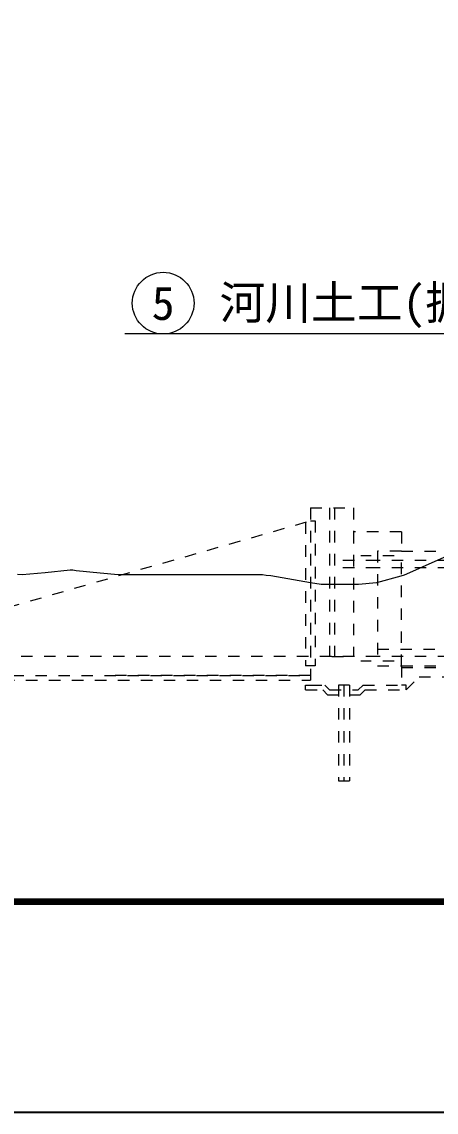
# Model space of a CAD drawing. Header units: millimetres. Extents: x -2078669 to -1085629, y -5987148 to 310365.
# Drawn here: x -1705072 to -1683442, y -1199452 to -1142512 of the extents above; entities that cross this region are included whole.
import ezdxf
from ezdxf.enums import TextEntityAlignment as Align

# ---------------------------------------------------------------- set-up
doc = ezdxf.new("R2010")
doc.units = ezdxf.units.MM
doc.header["$LTSCALE"] = 500
doc.linetypes.add('SXF_跳び破線', pattern=[12, 6, -6])
doc.layers.get('Defpoints').update_dxf_attribs({"color": 153})
for name, color, linetype, lineweight in [('D-BGD', 7, 'Continuous', 13), ('D-BYP-STR1', 2, 'Continuous', 13), ('D-BYP-STRC', 1, 'Continuous', 13), ('D-TTL', 2, 'Continuous', 140)]:
    doc.layers.add(name, color=color, linetype=linetype, lineweight=lineweight)
doc.styles.add('MS ゴシック', font='MS Gothic.ttf')

msp = doc.modelspace()

# ---------------------------------------------------------------- linework, layer by layer
at = {"layer": 'D-BGD', "linetype": 'Continuous', "lineweight": 13, "elevation": 708000}
msp.add_lwpolyline([(-1682478.3, -1170234.9), (-1683674.1, -1170768.8), (-1684986.8, -1171354.9), (-1685115.9, -1171412.5), (-1685290.3, -1171460.1), (-1686557.6, -1171806.2), (-1687495.3, -1171899.6), (-1687999.4, -1171899.6), (-1688680.6, -1171899.6), (-1689441.1, -1171899.6), (-1690003.9, -1171802.1), (-1690882.9, -1171649.6), (-1692070.9, -1171443.6), (-1692324.6, -1171418.3), (-1692512.4, -1171399.6), (-1693308.7, -1171399.6), (-1693766.4, -1171399.6), (-1694224.2, -1171399.6), (-1695020.9, -1171399.6), (-1695208.1, -1171399.6), (-1695461.2, -1171399.6), (-1696649.9, -1171399.6), (-1697529.4, -1171399.6), (-1698091.6, -1171399.6), (-1698851.6, -1171399.6), (-1699533.4, -1171399.6), (-1700037.9, -1171399.6), (-1700975.1, -1171306.2), (-1702241.9, -1171180), (-1702416.9, -1171149.6), (-1702546.4, -1171149.6), (-1703858.6, -1171280.4), (-1705054.9, -1171399.6), (-1705300.4, -1171375.2)], dxfattribs=at)
at = {"layer": 'D-BYP-STR1', "linetype": 'SXF_跳び破線', "ltscale": 0.2}
for p, q in [((-1690008.4, -1167899.6, 708000), (-1687758.4, -1167899.6, 708000)), ((-1690008.4, -1167899.6, 708000), (-1690008.4, -1177149.6, 708000)), ((-1689008.4, -1167899.6, 708000), (-1689008.4, -1175649.6, 708000)), ((-1688758.4, -1167899.6, 708000), (-1688758.4, -1175649.6, 708000)), ((-1687758.4, -1167899.6, 708000), (-1687758.4, -1169149.6, 708000)), ((-1710394.7, -1174399.6, 708000), (-1690008.4, -1168575, 708000)), ((-1690258.4, -1168646.4, 708000), (-1690258.4, -1176149.6, 708000)), ((-1690008.4, -1168575, 708000), (-1689758.4, -1168575, 708000)), ((-1689758.4, -1168575, 708000), (-1689758.4, -1176149.6, 708000)), ((-1687758.4, -1169149.6, 708000), (-1687758.4, -1175649.6, 708000)), ((-1685258.4, -1169149.6, 708000), (-1687758.4, -1169149.6, 708000)), ((-1685258.4, -1169149.6, 708000), (-1685258.4, -1170149.6, 708000)), ((-1686508.4, -1170649.6, 708000), (-1688758.4, -1170649.6, 708000)), ((-1685633.4, -1170399.6, 708000), (-1687383.4, -1170399.6, 708000)), ((-1628759.2, -1170649.6, 708000), (-1686508.4, -1170649.6, 708000)), ((-1685258.4, -1176149.6, 708000), (-1685258.4, -1170149.6, 708000)), ((-1685258.4, -1170149.6, 708000), (-1630009.2, -1170149.6, 708000)), ((-1686508.4, -1171024.6, 708000), (-1688758.4, -1171024.6, 708000)), ((-1628759.2, -1171024.6, 708000), (-1686508.4, -1171024.6, 708000)), ((-1686508.4, -1175649.6, 708000), (-1719258.4, -1175649.6, 708000)), ((-1688883.4, -1175649.6, 708000), (-1688133.4, -1175649.6, 708000)), ((-1686508.4, -1175274.6, 708000), (-1628759.2, -1175274.6, 708000)), ((-1628759.2, -1175649.6, 708000), (-1686508.4, -1175649.6, 708000)), ((-1689758.4, -1176149.6, -101650), (-1690258.4, -1176149.6, -101650)), ((-1685633.4, -1175899.6, 708000), (-1687383.4, -1175899.6, 708000)), ((-1685258.4, -1176149.6, 708000), (-1685258.4, -1177149.6, 708000)), ((-1685258.4, -1176149.6, 708000), (-1630009.2, -1176149.6, 708000)), ((-1685258.4, -1176224.6, 708000), (-1630009.2, -1176224.6, 708000)), ((-1718758.4, -1176649.6, 708000), (-1690008.4, -1176649.6, 708000)), ((-1713258.4, -1176899.6, 708000), (-1690008.4, -1176899.6, 708000)), ((-1690008.4, -1176649.6, 708000), (-1700201.3, -1176649.6, 708000)), ((-1685008.4, -1177399.6, 708000), (-1684333.4, -1176724.6, 708000)), ((-1684333.4, -1176724.6, 708000), (-1642009.4, -1176724.6, 708000)), ((-1689008.4, -1177399.6, 708000), (-1687508.4, -1177399.6, 708000)), ((-1687970.9, -1177149.6, 708000), (-1688545.9, -1177149.6, 708000)), ((-1688545.9, -1177149.6, 708000), (-1688545.9, -1182149.6, 708000)), ((-1688258.4, -1177149.6, 708000), (-1688258.4, -1182149.6, 708000)), ((-1687970.9, -1177149.6, 708000), (-1687970.9, -1182149.6, 708000)), ((-1688545.9, -1182149.6, 708000), (-1687970.9, -1182149.6, 708000))]:
    msp.add_line(p, q, dxfattribs=at)
at = {"layer": 'D-BYP-STR1', "linetype": 'SXF_跳び破線', "ltscale": 0.2, "elevation": 708000}
for points in [[(-1685258.4, -1170149.6), (-1686508.4, -1170149.6), (-1686508.4, -1176149.6), (-1685258.4, -1176149.6)], [(-1685258.4, -1170149.6), (-1686508.4, -1170149.6), (-1686508.4, -1176149.6), (-1685258.4, -1176149.6)], [(-1690258.4, -1177399.6), (-1690258.4, -1177149.6), (-1690008.4, -1177149.6)], [(-1690258.4, -1177399.6), (-1689362, -1177399.6), (-1689112, -1177649.6), (-1687404.9, -1177649.6), (-1687154.9, -1177399.6), (-1685008.4, -1177399.6)], [(-1690008.4, -1177149.6), (-1689258.4, -1177149.6), (-1689008.4, -1177399.6), (-1687508.4, -1177399.6), (-1687258.4, -1177149.6), (-1685258.4, -1177149.6)], [(-1685008.4, -1177399.6), (-1685008.4, -1177149.6), (-1685258.4, -1177149.6)]]:
    msp.add_lwpolyline(points, dxfattribs=at)
at = {"layer": 'D-BYP-STRC'}
msp.add_line((-1678688.5, -1158814.1, 362500), (-1699688.5, -1158814.1, 362500), dxfattribs=at)
msp.add_circle((-1697693.2, -1157204.1, 362500), 1610, dxfattribs=at)
at = {"layer": 'D-TTL'}
msp.add_line((-1777887.6, -1188452.3), (-1377887.6, -1188452.3), dxfattribs=at)
at = {"layer": 'Defpoints', "color": 1}
msp.add_lwpolyline([(-1788137.6, -1199452.3), (-1367637.6, -1199452.3), (-1367637.6, -902452.3), (-1788137.6, -902452.3)], close=True, dxfattribs=at)

# ---------------------------------------------------------------- texts
at = {"layer": 'D-BYP-STRC', "style": 'MS ゴシック'}
msp.add_text('5', height=1750, dxfattribs=at).set_placement((-1697693.2, -1157204.1, 362500), align=Align.MIDDLE_CENTER)
msp.add_text('河川土工(掘削)', height=1750, dxfattribs=at).set_placement((-1694747.1, -1157168.2, 362500), align=Align.MIDDLE_LEFT)

doc.saveas('drawing.dxf')
